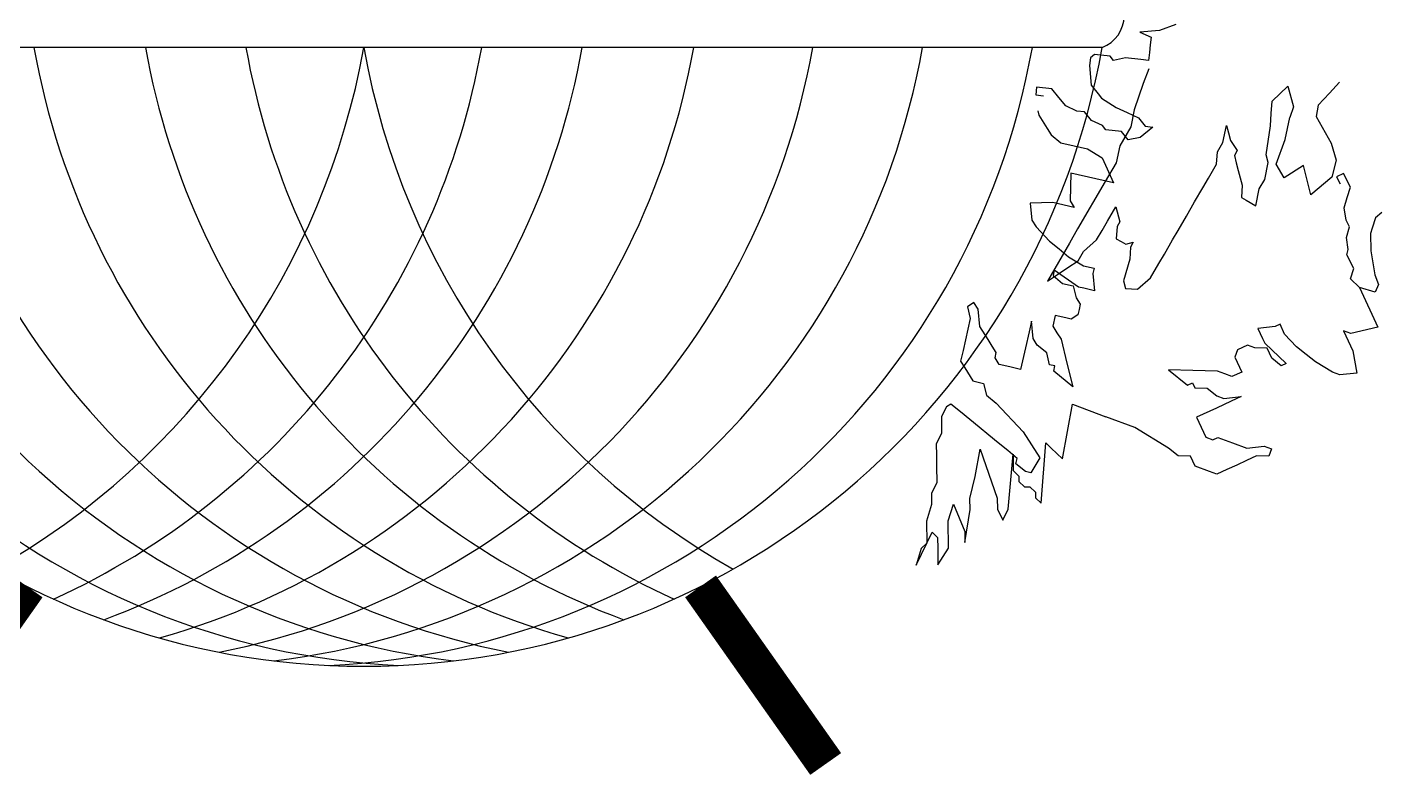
# Model space of a CAD drawing. Header units: millimetres. Extents: x 414.69 to 418.31, y 556.59 to 559.55.
# Drawn here: x 417.838 to 418.1965, y 558.0413 to 558.2412 of the extents above; entities that cross this region are included whole.
import ezdxf

# ---------------------------------------------------------------- set-up
doc = ezdxf.new("R2010")
doc.units = ezdxf.units.MM

msp = doc.modelspace()

# ---------------------------------------------------------------- linework, layer by layer
at = {"color": 8}
msp.add_line((418.1224721687163, 558.2357831789471), (417.7316737571314, 558.2357831789471), dxfattribs=at)
at = {"color": 104}
for points in [[(418.1419374493208, 558.241901849321), (418.1376431111983, 558.2403066691406), (418.1324413726579, 558.2398398971527), (418.1353851554222, 558.2384909436844), (418.1351635845384, 558.2364546749993), (418.134942009614, 558.2344184061259), (418.1347204361842, 558.2323821353938), (418.1326840538379, 558.2326026806696), (418.1286112906396, 558.2330437693624), (418.1254459318997, 558.2323564500514), (418.1245385274415, 558.2334848580556), (418.1204657642434, 558.2339259467484), (418.1193367889011, 558.2330180860675), (418.1191152154714, 558.2309818153353), (418.1195794700809, 558.2257808695845), (418.121394277503, 558.2235240554351), (418.1223016819614, 558.2223956474311), (418.126152870235, 558.2199182898646), (418.1290966555453, 558.2185693384434), (418.1320404408552, 558.2172203870225), (418.1338552482773, 558.2149635728731), (418.1358916280778, 558.21474302555), (418.1325046969595, 558.2120194394128), (418.129339336725, 558.2113321219604), (418.1275245293029, 558.2135889361097), (418.1234517661047, 558.2140300248027), (418.1225443631412, 558.215158430948), (418.1196005778312, 558.2165073823691), (418.1177857704092, 558.2187641965184), (418.1157493880626, 558.2189847417943), (418.1128056027525, 558.2203336932155), (418.1109907953306, 558.2225905073647), (418.1091759879085, 558.2248473215141), (418.1051032272562, 558.2252884122541), (418.1048816538265, 558.223252141522), (418.1069180346783, 558.223031598105)], [(418.1964736435202, 558.192147498294), (418.1947516507311, 558.1907530967874), (418.1938905841487, 558.1879880831483), (418.1934600505028, 558.1866055751901), (418.1935516571549, 558.1820273047904), (418.1940737967434, 558.1788315400715), (418.1945959363323, 558.1756357753527), (418.1955723370783, 558.1731298303689), (418.194687539156, 558.1710575036469), (418.1905379237613, 558.1723497559151), (418.1882020450648, 558.174593766033), (418.1890631116474, 558.177358779672), (418.1871577658874, 558.1809852954707), (418.187588298824, 558.1823678011516), (418.1870661592354, 558.1855635658704), (418.1879272258178, 558.1883285795095), (418.1869745532923, 558.1901418385476), (418.1864524137037, 558.1933376032664), (418.1873134802862, 558.1961026169054), (418.1881745468687, 558.1988676305443), (418.1862692042278, 558.2024941453718), (418.1844554644107, 558.2015423884934), (418.1854081376453, 558.1997291317326)]]:
    msp.add_lwpolyline(points, dxfattribs=at)
at = {"color": 103}
for points in [[(418.1347824839056, 558.2301509457156), (418.1333228675115, 558.2262902656516), (418.1309345664291, 558.2193000689065), (418.130002334808, 558.2148148879046), (418.1270901950443, 558.2098048644639), (418.1261579638435, 558.205319679439), (418.1232458257217, 558.2003096588226), (418.1159654779547, 558.1877846030452), (418.113781373132, 558.1840270854647), (418.1108692333685, 558.179017062024), (418.1079570952467, 558.1740070414077), (418.1106650366881, 558.1757843868824), (418.11337297855, 558.177561728334), (418.1160809199914, 558.1793390738087), (418.1175369898732, 558.181844085529), (418.1209729683177, 558.1848739356652), (418.1224290381995, 558.1873789473856), (418.1238851064396, 558.1898839562816), (418.1260692112622, 558.1936414738622), (418.127116886562, 558.1896811284518), (418.1263888516213, 558.1884286225916), (418.1261846570029, 558.1851959462513), (418.1274365285627, 558.1844682800056), (418.1286884021846, 558.1837406125612), (418.1306683070435, 558.1842654493514), (418.1299402737442, 558.1830129463156), (418.1297360774844, 558.1797802671508), (418.1280758092806, 558.1740425774645), (418.1280758092806, 558.1740425774645), (418.1285996479617, 558.17206240416), (418.1318314280841, 558.1718595763301), (418.1352674044665, 558.174889427665), (418.1374515092889, 558.1786469452455), (418.1389075775292, 558.1811519541415), (418.1410916823517, 558.1849094717221), (418.1425477522334, 558.1874144834425), (418.1447318570561, 558.191172001023), (418.146915960237, 558.1949295157791), (418.1491000650597, 558.1986870333598), (418.1505561349414, 558.20119204508), (418.1527402397642, 558.2049495626605), (418.1529444364445, 558.2081822378022), (418.1544005063261, 558.2106872495226), (418.155332737527, 558.2151724345475), (418.155856576208, 558.213192261243), (418.1563804128268, 558.2112120891371), (418.1581561230676, 558.2085042495869), (418.1574280881266, 558.2072517437267), (418.1579519268076, 558.2052715704223), (418.1584757634264, 558.2032913983164), (418.1589996037491, 558.2013112278363), (418.1595234403679, 558.1993310557305), (418.159319244108, 558.1960983765657), (418.1605711156677, 558.19537071032), (418.1630748608494, 558.19391537663), (418.1640070941123, 558.1984005604562), (418.1654631623522, 558.2009055693522), (418.1663953935531, 558.205390754377), (418.1658715569342, 558.207370926483), (418.1670079848154, 558.2150887866496), (418.1672121810752, 558.2183214658141), (418.1674163793973, 558.2215541437803), (418.1715689457307, 558.2255420252984), (418.1730806934831, 558.2200937766829), (418.1721304935958, 558.2172594320498)], [(418.1852456254335, 558.2266282896209), (418.1825717996305, 558.223744593403), (418.179621499715, 558.2205354362194), (418.1790797913762, 558.217522425551), (418.1830520701193, 558.2104539861041), (418.1843669039633, 558.2059471227992), (418.1831940328533, 558.2015187694846), (418.1776857163447, 558.196818278295), (418.1757124056589, 558.2045849601376), (418.1705845323587, 558.2013196412909), (418.1684702660311, 558.2049492716202), (418.170906961152, 558.21146436617), (418.1721304935958, 558.2172594320498)], [(418.1054293386574, 558.2190638661893), (418.1057235222238, 558.2178635498332), (418.1079070316955, 558.2143973926397), (418.1089987861673, 558.2126643128802), (418.1115032306039, 558.2106101359357), (418.1185666937137, 558.2090046347612), (418.1224838334292, 558.2066293545316), (418.1254381565655, 558.2000181411039), (418.1141366187754, 558.2025869422589), (418.1139446222318, 558.195205951378), (418.1150363767033, 558.1934728716183), (418.1093856062157, 558.1947572725578), (418.103413900763, 558.1946296932485), (418.103413900763, 558.1946296932485), (418.1038637799916, 558.1900726590911), (418.1049555312776, 558.1883395800555), (418.1085517333714, 558.1845523226274), (418.1110561809936, 558.1824981449587), (418.1135606280872, 558.1804439649641), (418.1174777683312, 558.1780686870607), (418.1203031503895, 558.1774264873148), (418.1199822122394, 558.1760145077901), (418.1204320914676, 558.1714574736328), (418.1190193988457, 558.1717785738676), (418.1176067062237, 558.1720996741025), (418.1161940167873, 558.1724207736133), (418.1097724294495, 558.1768502315115), (418.1094514912993, 558.1754382519867), (418.1119559389215, 558.173384074318), (418.1147813241655, 558.1727418738483), (418.1155521410153, 558.1695968168898), (418.1166438923015, 558.1678637378542), (418.1163229546798, 558.1664517606553), (418.1160020165294, 558.1650397811305), (418.1142683894714, 558.1639489034426), (418.1128556968495, 558.1642700036774), (418.1100303116056, 558.1649122041472), (418.1093884358336, 558.1620882474235), (418.1104801903052, 558.160355167664), (418.1115719453055, 558.1586220902302), (418.11311357582, 558.1523319770373), (418.1146552095198, 558.1460418631202), (418.1096463179896, 558.1501502200593), (418.1099672556113, 558.1515621972582), (418.1085545629894, 558.1518832974931), (418.1077837461394, 558.1550283544516), (418.1052792990458, 558.1570825344461), (418.1041875440454, 558.1588156118798), (418.103737665346, 558.1633726483632), (418.1030957895739, 558.1605486916395), (418.1021329756516, 558.1563127553911), (418.1008492241077, 558.1506648419438), (418.0994365314857, 558.1509859421789), (418.0980238388637, 558.1513070424136), (418.0951984568055, 558.1519492421594), (418.094106702334, 558.153682321919), (418.0944276399556, 558.1550942991179), (418.093335885484, 558.1568273788776), (418.0922441304837, 558.1585604563113), (418.0900606210117, 558.1620266135046), (418.0896107423122, 558.166583649988), (418.0885189873119, 558.1683167274217), (418.0867853570683, 558.1672258504577), (418.0875561739182, 558.1640807934992), (418.0869142981462, 558.1612568367756), (418.0862724223741, 558.158432880052), (418.0856305466023, 558.1556089233284), (418.0853096084519, 558.1541969438036), (418.0849886708303, 558.1527849666047), (418.0860804253019, 558.1510518868452), (418.0882639347737, 558.1475857296516), (418.0910893200178, 558.146943529182), (418.0918601368676, 558.1437984722234), (418.0943645807756, 558.141744292953), (418.1015569849632, 558.1341697780963), (418.1059240039071, 558.1272374637095), (418.1035484978914, 558.123322630022), (418.1021358052695, 558.1236437302568), (418.0996313576474, 558.1256979079255), (418.0999522957977, 558.1271098874503), (418.0974478481755, 558.129164065119), (418.094943401082, 558.1312182451135), (418.0924389534597, 558.133272422782), (418.0899345095518, 558.1353266020526), (418.0849256148358, 558.1394349597157), (418.0824211672136, 558.1414891373844), (418.0812967229396, 558.1407815865781)], [(418.0812305323325, 558.1408470494406), (418.0799065847123, 558.1381047095981), (418.0799263856882, 558.1366561193433), (418.0799659876402, 558.1337589388337), (418.0785577305548, 558.1308419673431), (418.0785973325068, 558.1279447868337), (418.0786369344589, 558.1250476063241), (418.0786963373422, 558.1207018388263), (418.0772880826419, 558.1177848673684), (418.0773276845938, 558.1148876868588), (418.0759392284845, 558.1105221251136), (418.0760184323437, 558.1047277673608), (418.0745903766675, 558.1032593861578), (418.0732019205582, 558.0988938244126), (418.0774266894291, 558.1076447388513), (418.0788943470573, 558.106215939545), (418.0789339490092, 558.1033187590352), (418.0789537499852, 558.1018701687805), (418.0789735509612, 558.1004215785256), (418.0789933519371, 558.0989729882708), (418.0818296646987, 558.1033583409644), (418.0817306598634, 558.1106012889718), (418.0831191159727, 558.1149668507171), (418.0861138364976, 558.1077634846388), (418.0861534384495, 558.1048663041291), (418.0874824892904, 558.1135776333397), (418.0874428873385, 558.1164748138493), (418.0888115424718, 558.1222889658493), (418.0901603942889, 558.129551704805), (418.0946821777547, 558.1165737686885), (418.0947217797067, 558.1136765881788), (418.096209238311, 558.1107991986175), (418.0976174953962, 558.113716170108), (418.0988673423334, 558.1282218603376), (418.0989267452165, 558.1238760928397), (418.10039440523, 558.1224472935659), (418.1004142062058, 558.1209987033111), (418.1018818638341, 558.1195699040046), (418.1033297228713, 558.1195896949854), (418.1047973804996, 558.1181608956789), (418.1048171814755, 558.116712305424), (418.1062848414887, 558.1152835061501), (418.1062848414887, 558.1152835061501), (418.1075148874498, 558.1312377866346), (418.1089825474633, 558.1298089873607), (418.1104502050912, 558.1283801880542), (418.1119178651046, 558.1269513887803), (418.114615571079, 558.1414768699908), (418.123440470446, 558.1380603856303)]]:
    msp.add_lwpolyline(points, dxfattribs=at)
at = {"color": 66}
msp.add_lwpolyline([(418.1711548843384, 558.225144384986), (418.1715689457307, 558.2255420252984), (418.1730806934831, 558.2200937766829), (418.1721304935958, 558.2172594320498)], dxfattribs=at)
msp.add_lwpolyline([(418.1711548843384, 558.225144384986), (418.1715689457307, 558.2255420252984), (418.1730806934831, 558.2200937766829), (418.1721304935958, 558.2172594320498)], dxfattribs=at)
msp.add_lwpolyline([(418.1711548843384, 558.225144384986), (418.1715689457307, 558.2255420252984), (418.1730806934831, 558.2200937766829), (418.1721304935958, 558.2172594320498)], dxfattribs=at)
msp.add_lwpolyline([(418.1711548843384, 558.225144384986), (418.1715689457307, 558.2255420252984), (418.1730806934831, 558.2200937766829), (418.1721304935958, 558.2172594320498)], dxfattribs=at)
msp.add_lwpolyline([(418.1711548843384, 558.225144384986), (418.1715689457307, 558.2255420252984), (418.1730806934831, 558.2200937766829), (418.1721304935958, 558.2172594320498)], dxfattribs=at)
at = {"color": 126}
msp.add_lwpolyline([(418.1905379237613, 558.1723497559151), (418.1954112345245, 558.1618343225908), (418.1882332467998, 558.1601044725154), (418.1863103167428, 558.1608100455276), (418.188746972811, 558.1555523273832), (418.1898698614657, 558.149685755679), (418.1898698614657, 558.149685755679), (418.1853194036569, 558.1491736176488), (418.1833964749735, 558.1498791876968), (418.1789414530064, 558.1526047642598), (418.1764093610965, 558.1546247678109), (418.1738772670222, 558.1566447703589), (418.1707360110953, 558.1599792034459), (418.1695176844346, 558.162608059554), (418.1682039183947, 558.16199920303), (418.1636534605859, 558.1614870649997), (418.164262624603, 558.1601726354637), (418.1648717886203, 558.1588582059276), (418.1654809512636, 558.1575437793556), (418.1711543012648, 558.1521893437205), (418.1698405352248, 558.1515804871965), (418.1673084433148, 558.1536004907475), (418.1660901152807, 558.1562293498196), (418.1628534213477, 558.1563260673104), (418.1609304926643, 558.1570316373584), (418.1596167287884, 558.1564227818374), (418.1583029627485, 558.1558139253133), (418.157598361516, 558.1538906432202), (418.1582075255332, 558.1525762136841), (418.1594258535673, 558.149947354612), (418.1567983236515, 558.1487296425669), (418.1548753935944, 558.1494352155789), (418.1529524657014, 558.1501407895938), (418.1464790792091, 558.1503342216116), (418.1400056913434, 558.1505276565933), (418.1450698759539, 558.1464876534584), (418.1463836398299, 558.1470965089795), (418.146992803847, 558.1457820794434), (418.1502294977797, 558.1456853619526), (418.152761591854, 558.1436653594045), (418.1546845197468, 558.1429597853895), (418.1592349797197, 558.1434719244228), (418.1566074498038, 558.1422542123776), (418.1526661538481, 558.1404276438084), (418.1474110940163, 558.1379922197182), (418.1480202580334, 558.1366777901821), (418.1486294220505, 558.135363360646), (418.1498477487111, 558.1327345045379), (418.1517706787681, 558.132028931526), (418.1530844426439, 558.1326377870471), (418.155007372701, 558.131932214035), (418.1569303005939, 558.13122664002), (418.1607761585441, 558.1298154929931), (418.1653266185169, 558.1303276320264), (418.1672495464098, 558.1296220580114), (418.1665449465511, 558.1276987729542), (418.1633082526182, 558.1277954904451), (418.1606807227023, 558.1265777784), (418.1580531927865, 558.1253600663548), (418.1554256628707, 558.1241423543097), (418.1541118968307, 558.1235334977856), (418.1527981329548, 558.1229246422646), (418.1508752028977, 558.1236302152765), (418.1470293449478, 558.1250413623035), (418.1458110169136, 558.1276702213755), (418.1425743229806, 558.1277669388664), (418.1400422302802, 558.1297869384505), (418.131132186346, 558.1352380915764), (418.123440470446, 558.1380603856303)], dxfattribs=at)
at = {"color": 8}
for points, const_width in [([(417.8379689604486, 558.093258066564), (417.8048498570608, 558.0462934890857)], 0.01), ([(418.0161769656195, 558.093258066564), (418.0492960690073, 558.0462934890857)], 0.009999999999999998)]:
    msp.add_lwpolyline(points, dxfattribs=dict(at, const_width=const_width))
for centre, radius, start, end in [((418.1192876790911, 558.244157430624), 0.00895930049275555, 290.8203850287179, 69.17961497128215), ((417.9270729629239, 558.2706118436693), 0.1984789296389897, 190.1064698197023, 349.8935301802977), ((417.9455638511133, 558.2706118436693), 0.1984789296389897, 190.1064698197023, 267.33011114126), ((417.9746211478736, 558.2706118436693), 0.1984789296389897, 190.1064698197023, 263.1205108290353), ((418.0036781178241, 558.2706118436693), 0.1984789296389897, 190.1064698197023, 258.8732216621593), ((417.7316737571314, 558.2706118436693), 0.1984789296389897, 299.4880278586942, 349.8935301802977), ((418.0351740679542, 558.2706118436693), 0.1984789296389897, 190.1064698197023, 254.1974017463739), ((417.762869758001, 558.2706118436693), 0.1984789296389897, 294.4345807923674, 349.8935301802977), ((417.7894446089025, 558.2706118436693), 0.1984789296389897, 290.2860762038386, 349.8935301802977), ((418.0647013169453, 558.2706118436693), 0.1984789296389897, 190.1064698197023, 249.7139237961645), ((417.8189718578934, 558.2706118436693), 0.1984789296389897, 285.8025982536262, 349.8935301802977), ((417.8504678080236, 558.2706118436693), 0.1984789296389897, 281.1267783378406, 349.8935301802977), ((418.0912761678468, 558.2706118436693), 0.1984789296389897, 190.1064698197023, 245.5654192076237), ((417.8795247779742, 558.2706118436693), 0.1984789296389897, 276.879489170972, 349.8935301802977), ((417.9085820747346, 558.2706118436693), 0.1984789296389897, 272.6698888587266, 349.8935301802977), ((418.1224721687163, 558.2706118436693), 0.1984789296389897, 190.1064698197023, 240.5119721412969)]:
    msp.add_arc(centre, radius, start, end, dxfattribs=at)

doc.saveas('drawing.dxf')
